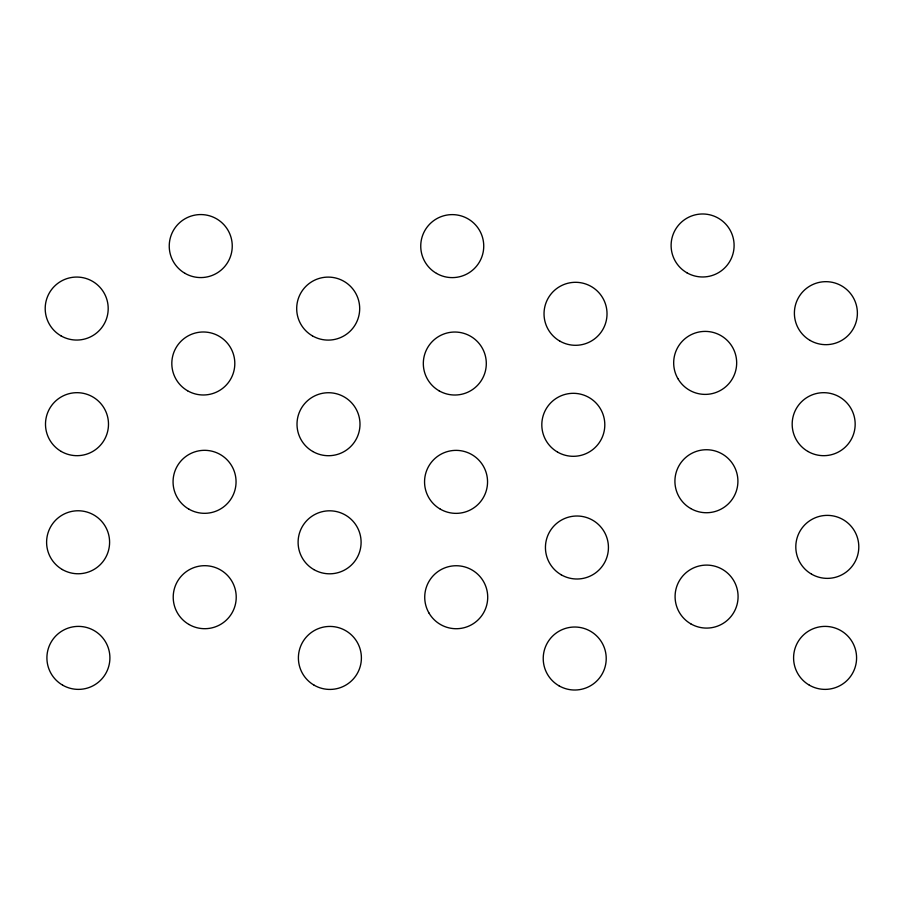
<?xml version="1.0" encoding="UTF-8"?>
<svg xmlns="http://www.w3.org/2000/svg" width="904" height="904" viewBox="0 0 904 904"><rect width="100%" height="100%" fill="white"/><g stroke="black" fill="none" stroke-linecap="round" stroke-linejoin="round"><path stroke-width="1.36" d="M312.75 451.491A31.493 31.493 0 0 0 359.995 424.225A31.493 31.493 0 0 0 312.75 396.946A31.493 31.493 0 0 0 312.75 451.491M557.565 452.09A31.493 31.493 0 0 0 604.81 424.812A31.493 31.493 0 0 0 557.565 397.534A31.493 31.493 0 0 0 557.565 452.09M312.445 335.881A31.493 31.493 0 0 0 359.69 308.603A31.493 31.493 0 0 0 312.445 281.325A31.493 31.493 0 0 0 312.445 335.881M559.779 341.079A31.493 31.493 0 0 0 607.025 313.801A31.493 31.493 0 0 0 559.779 286.523A31.493 31.493 0 0 0 559.779 341.079M439.061 390.799A31.493 31.493 0 0 0 486.307 363.521A31.493 31.493 0 0 0 439.061 336.254A31.493 31.493 0 0 0 439.061 390.799M313.857 569.588A31.493 31.493 0 0 0 361.103 542.31A31.493 31.493 0 0 0 313.857 515.031A31.493 31.493 0 0 0 313.857 569.588M561.192 574.786A31.493 31.493 0 0 0 608.437 547.508A31.493 31.493 0 0 0 561.192 520.229A31.493 31.493 0 0 0 561.192 574.786M428.948 612.98A31.493 31.493 0 0 0 483.493 612.98A31.493 31.493 0 0 0 456.215 565.734A31.493 31.493 0 0 0 428.948 612.98M314.151 685.209A31.493 31.493 0 0 0 361.397 657.931A31.493 31.493 0 0 0 314.151 630.653A31.493 31.493 0 0 0 314.151 685.209M558.977 685.797A31.493 31.493 0 0 0 606.222 658.519A31.493 31.493 0 0 0 558.977 631.241A31.493 31.493 0 0 0 558.977 685.797M440.304 509.144A31.493 31.493 0 0 0 487.55 481.866A31.493 31.493 0 0 0 440.304 454.588A31.493 31.493 0 0 0 440.304 509.144M436.496 273.392A31.493 31.493 0 0 0 483.742 246.114A31.493 31.493 0 0 0 436.496 218.836A31.493 31.493 0 0 0 436.496 273.392M809.34 685.164A31.493 31.493 0 0 0 856.585 657.886A31.493 31.493 0 0 0 809.34 630.608A31.493 31.493 0 0 0 809.34 685.164M811.555 574.153A31.493 31.493 0 0 0 858.8 546.875A31.493 31.493 0 0 0 811.555 519.597A31.493 31.493 0 0 0 811.555 574.153M690.667 508.511A31.493 31.493 0 0 0 737.913 481.233A31.493 31.493 0 0 0 690.667 453.955A31.493 31.493 0 0 0 690.667 508.511M686.859 272.759A31.493 31.493 0 0 0 734.104 245.481A31.493 31.493 0 0 0 686.859 218.203A31.493 31.493 0 0 0 686.859 272.759M677.898 378.64A31.493 31.493 0 0 0 732.455 378.64A31.493 31.493 0 0 0 705.176 331.395A31.493 31.493 0 0 0 677.898 378.64M807.927 451.458A31.493 31.493 0 0 0 855.173 424.179A31.493 31.493 0 0 0 807.927 396.901A31.493 31.493 0 0 0 807.927 451.458M810.142 340.446A31.493 31.493 0 0 0 857.387 313.168A31.493 31.493 0 0 0 810.142 285.89A31.493 31.493 0 0 0 810.142 340.446M690.837 623.873A31.493 31.493 0 0 0 738.082 596.595A31.493 31.493 0 0 0 690.837 569.317A31.493 31.493 0 0 0 690.837 623.873M60.952 335.836A31.493 31.493 0 0 0 108.197 308.558A31.493 31.493 0 0 0 60.952 281.28A31.493 31.493 0 0 0 60.952 335.836M187.569 390.765A31.493 31.493 0 0 0 234.814 363.487A31.493 31.493 0 0 0 187.569 336.209A31.493 31.493 0 0 0 187.569 390.765M184.992 273.347A31.493 31.493 0 0 0 232.249 246.069A31.493 31.493 0 0 0 184.992 218.791A31.493 31.493 0 0 0 184.992 273.347M61.246 451.458A31.493 31.493 0 0 0 108.491 424.179A31.493 31.493 0 0 0 61.246 396.901A31.493 31.493 0 0 0 61.246 451.458M188.97 624.472A31.493 31.493 0 0 0 236.226 597.194A31.493 31.493 0 0 0 188.97 569.915A31.493 31.493 0 0 0 188.97 624.472M62.353 569.543A31.493 31.493 0 0 0 109.599 542.264A31.493 31.493 0 0 0 62.353 514.986A31.493 31.493 0 0 0 62.353 569.543M188.812 509.099A31.493 31.493 0 0 0 236.057 481.821A31.493 31.493 0 0 0 188.812 454.542A31.493 31.493 0 0 0 188.812 509.099M62.658 685.164A31.493 31.493 0 0 0 109.904 657.886A31.493 31.493 0 0 0 62.658 630.608A31.493 31.493 0 0 0 62.658 685.164"/></g></svg>
